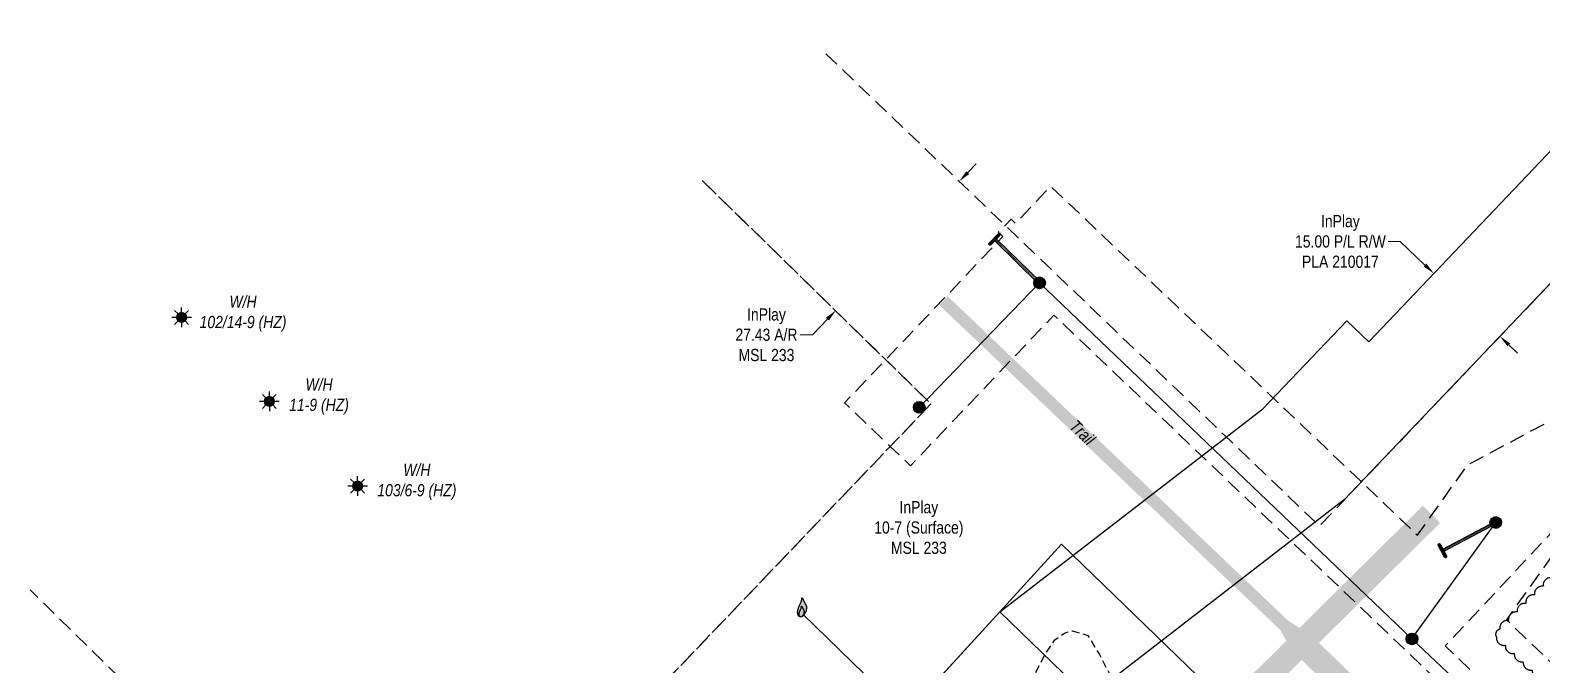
# Model space of a CAD drawing. Extents: x 611267 to 619164, y 5877763 to 5883089.
# Drawn here: x 615282 to 616523, y 5878715 to 5879236 of the extents above; entities that cross this region are included whole.
import ezdxf

# ---------------------------------------------------------------- set-up
doc = ezdxf.new("R2010")
doc.units = 0
doc.header["$LTSCALE"] = 5
doc.header["$PDSIZE"] = 0.5
for name, pattern in [('0', [1, 1, 0]), ('foc-ACCESSROAD', [3.75, 2.5, -1.25]), ('foc-FLOWLINE', [3.75, 2.5, -1.25]), ('UG_PIPE', [1.875, 1.25, -0.625])]:
    doc.linetypes.add(name, pattern=pattern)
doc.layers.get('Defpoints').update_dxf_attribs({"color": 9})
doc.layers.add('AS-PIPE-AG', color=7, linetype='Continuous', true_color=0x7d00fa)
for name, color, linetype in [('AS-PIPE-UG', 44, 'UG_PIPE'), ('AS-POWER', 104, 'foc-POWER'), ('AS-POWER-EXISTING-ANC', 72, 'Continuous'), ('AS-POWER-EXISTING-PP', 72, 'Continuous'), ('AS-ROADS', 254, 'Continuous'), ('AS-SYMBOL', 7, 'Continuous'), ('C-RW', 13, 'Continuous'), ('C-WS', 13, 'foc-ACCESSROAD'), ('C-WS-S', 8, 'Continuous'), ('F-EZE', 190, 'foc-FLOWLINE'), ('T-BUSH', 110, '0')]:
    doc.layers.add(name, color=color, linetype=linetype)
for name, color, linetype, lineweight in [('C-AR-T', 13, 'Continuous', 9), ('C-RW-T', 13, 'Continuous', 9), ('C-WS-T', 13, 'Continuous', 9), ('T-TEXT', 48, 'Continuous', 18)]:
    doc.layers.add(name, color=color, linetype=linetype, lineweight=lineweight)
doc.styles.add('80CG', font='ARIALN.TTF', dxfattribs={"height": 10})
doc.styles.add('foc-LtypeFont', font='ARIALN.TTF', dxfattribs={"height": 7.35})
doc.linetypes.add('foc-POWER', pattern='A,6,-1,["P",foc-LtypeFont,S=0.2,R=0,X=-0.625,Y=-0.75],-1.24,4', length=12.24)
doc.dimstyles.new('Compass 5 000', dxfattribs={"dimscale": 5, "dimtxt": 9, "dimasz": 2, "dimexe": 0.2, "dimexo": 0.0625, "dimgap": 0.5, "dimtad": 0, "dimtih": 1, "dimtoh": 1, "dimzin": 0, "dimdsep": 46, "dimtxsty": '80CG', "dimcen": 0.1, "dimse1": 1, "dimse2": 1, "dimclrd": 256, "dimclrt": 256, "dimaunit": 1, "dimadec": 4, "dimazin": 0, "dimtfac": 0.06, "dimtofl": 0, "dimtmove": 0, "dimatfit": 1, "dimfxl": 0.2, "dimtolj": 1, "dimtzin": 0, "dimlwd": -1, "dimarcsym": 0})

# ---------------------------------------------------------------- blocks, each defined once
blk = doc.blocks.new('POWERPOLE')
h = blk.add_hatch(color=255)
edge = h.paths.add_edge_path()
edge.add_arc((0, 0), 0.96, 0, 360)
at = {"linetype": 'Continuous'}
for p, q in [((0.68, -0.68), (-0.68, 0.68)), ((-0.68, -0.68), (0.68, 0.68))]:
    blk.add_line(p, q, dxfattribs=at)
blk.add_circle((0, 0), 0.96, dxfattribs=at)
blk = doc.blocks.new('FLARE')
h = blk.add_hatch(color=255)
h.dxf.hatch_style = 1
h.paths.add_polyline_path([(0.16, 2.41, 0.114147), (0.13, 2.43), (0.11, 2.44, 0.261551), (0.01, 2.42), (0, 2.41, 0.131268), (-0.03, 2.37), (-0.04, 2.35, 0.041497), (-0.05, 2.33), (-0.05, 2.29, 0.015174), (-0.05, 2.29), (-0.06, 2.24, 0.004376), (-0.06, 2.24), (-0.07, 2.18), (-0.08, 2.11), (-0.09, 2.05), (-0.1, 1.98), (-0.12, 1.91), (-0.14, 1.83), (-0.17, 1.76), (-0.19, 1.68), (-0.22, 1.61), (-0.26, 1.53), (-0.29, 1.46), (-0.32, 1.39), (-0.36, 1.32), (-0.39, 1.25, 0.000505), (-0.39, 1.25), (-0.43, 1.18, 0.002398), (-0.43, 1.18), (-0.46, 1.1, 0.004177), (-0.46, 1.1), (-0.5, 1.03, 0.005735), (-0.5, 1.03), (-0.53, 0.95, 0.006994), (-0.53, 0.95), (-0.56, 0.87, 0.00791), (-0.57, 0.87), (-0.6, 0.78, 0.008323), (-0.6, 0.78), (-0.63, 0.69, 0.008095), (-0.63, 0.68), (-0.66, 0.59, 0.008067), (-0.66, 0.59), (-0.68, 0.49, 0.008387), (-0.68, 0.49), (-0.7, 0.39, 0.009056), (-0.71, 0.38), (-0.72, 0.28, 0.010123), (-0.72, 0.28), (-0.74, 0.18, 0.011689), (-0.74, 0.18), (-0.75, 0.08, 0.013925), (-0.75, 0.08), (-0.75, -0.02, 0.016488), (-0.75, -0.02), (-0.75, -0.11, 0.017255), (-0.75, -0.12), (-0.74, -0.2, 0.01735), (-0.74, -0.2), (-0.73, -0.28, 0.017311), (-0.73, -0.29), (-0.71, -0.36, 0.01715), (-0.71, -0.36), (-0.69, -0.43, 0.016886), (-0.69, -0.44), (-0.66, -0.5, 0.016546), (-0.66, -0.5), (-0.63, -0.56, 0.016164), (-0.63, -0.56), (-0.6, -0.61, 0.016329), (-0.6, -0.62), (-0.57, -0.66, 0.018828), (-0.57, -0.67), (-0.54, -0.71, 0.022087), (-0.53, -0.71), (-0.5, -0.75, 0.025345), (-0.49, -0.76), (-0.46, -0.78, 0.028234), (-0.45, -0.79), (-0.42, -0.82, 0.030298), (-0.41, -0.82), (-0.37, -0.84, 0.031129), (-0.36, -0.85), (-0.32, -0.86, 0.030544), (-0.31, -0.87), (-0.27, -0.88, 0.028465), (-0.26, -0.88), (-0.22, -0.89, 0.025311), (-0.21, -0.89), (-0.16, -0.89, 0.02283), (-0.15, -0.89), (-0.11, -0.89, 0.021226), (-0.1, -0.89), (-0.05, -0.88, 0.020401), (-0.04, -0.88), (0, -0.87, 0.020299), (0.01, -0.87), (0.05, -0.85, 0.020911), (0.06, -0.85), (0.11, -0.83, 0.022277), (0.11, -0.83), (0.15, -0.81, 0.023712), (0.16, -0.8), (0.2, -0.78, 0.022408), (0.21, -0.78), (0.24, -0.75, 0.01993), (0.25, -0.74), (0.28, -0.72, 0.017146), (0.28, -0.71), (0.31, -0.68, 0.014211), (0.32, -0.68), (0.35, -0.64, 0.011221), (0.35, -0.64), (0.37, -0.61, 0.008212), (0.38, -0.61), (0.4, -0.57, 0.005172), (0.4, -0.57), (0.42, -0.54, 0.002523), (0.43, -0.54), (0.45, -0.5, 0.001671), (0.45, -0.5), (0.47, -0.47, 0.001229), (0.47, -0.47), (0.49, -0.44, 0.00075), (0.49, -0.44), (0.51, -0.41, 0.00026), (0.51, -0.41), (0.54, -0.37), (0.56, -0.34), (0.58, -0.3), (0.61, -0.27), (0.63, -0.23, 0.001311), (0.63, -0.23), (0.66, -0.19, 0.003726), (0.66, -0.19), (0.69, -0.15, 0.006065), (0.69, -0.14), (0.72, -0.1, 0.008452), (0.72, -0.1), (0.74, -0.05, 0.010991), (0.75, -0.05), (0.77, 0, 0.013767), (0.77, 0), (0.79, 0.05, 0.016839), (0.8, 0.05), (0.81, 0.1, 0.019104), (0.82, 0.11), (0.83, 0.15, 0.016987), (0.83, 0.16), (0.84, 0.21, 0.013636), (0.84, 0.21), (0.85, 0.26, 0.010244), (0.85, 0.27), (0.86, 0.31, 0.006846), (0.86, 0.32), (0.86, 0.37, 0.003419), (0.86, 0.37), (0.86, 0.41), (0.87, 0.46), (0.87, 0.5), (0.88, 0.54), (0.88, 0.59), (0.89, 0.63, 0.001278), (0.89, 0.63), (0.89, 0.67, 0.004735), (0.89, 0.67), (0.9, 0.71, 0.008354), (0.9, 0.72), (0.9, 0.76, 0.012059), (0.9, 0.76), (0.9, 0.8, 0.015712), (0.9, 0.81), (0.9, 0.85, 0.018457), (0.9, 0.85), (0.9, 0.89, 0.018102), (0.9, 0.9), (0.89, 0.94, 0.016533), (0.89, 0.95), (0.88, 0.99, 0.014576), (0.88, 0.99), (0.87, 1.03, 0.012435), (0.86, 1.04), (0.85, 1.08, 0.010283), (0.85, 1.09), (0.83, 1.13, 0.00824), (0.83, 1.13), (0.81, 1.18, 0.00638), (0.81, 1.18), (0.78, 1.23, 0.004735), (0.78, 1.23), (0.76, 1.29, 0.003388), (0.75, 1.29), (0.73, 1.34, 0.002345), (0.73, 1.34), (0.7, 1.4, 0.001492), (0.7, 1.4), (0.67, 1.46, 0.000746), (0.67, 1.46), (0.63, 1.51), (0.6, 1.57), (0.57, 1.62), (0.55, 1.68), (0.52, 1.73), (0.49, 1.78), (0.47, 1.83), (0.45, 1.87), (0.42, 1.92), (0.4, 1.97), (0.38, 2.02), (0.35, 2.08, 0.000332), (0.35, 2.08), (0.33, 2.13, 0.001849), (0.33, 2.13), (0.3, 2.19, 0.0038), (0.3, 2.19), (0.27, 2.24, 0.006473), (0.27, 2.24), (0.25, 2.29, 0.010865), (0.24, 2.3), (0.22, 2.34, 0.019524), (0.22, 2.34), (0.19, 2.38, 0.041077), (0.18, 2.39)])
at = {"color": 13, "flags": 128}
for points in [[(0.11, -0.72), (0.07, -0.74), (0.03, -0.76), (-0.02, -0.77), (-0.07, -0.78), (-0.11, -0.79), (-0.16, -0.79), (-0.2, -0.79), (-0.25, -0.78), (-0.29, -0.77), (-0.32, -0.76), (-0.36, -0.74), (-0.4, -0.71), (-0.43, -0.68), (-0.46, -0.65), (-0.49, -0.61), (-0.52, -0.56), (-0.54, -0.51), (-0.57, -0.46), (-0.59, -0.4), (-0.61, -0.33), (-0.63, -0.26), (-0.64, -0.19), (-0.65, -0.11), (-0.65, -0.02), (-0.65, 0.07), (-0.64, 0.17), (-0.63, 0.27), (-0.61, 0.36), (-0.58, 0.46), (-0.56, 0.56), (-0.53, 0.66), (-0.5, 0.75), (-0.47, 0.83), (-0.44, 0.91), (-0.41, 0.99), (-0.37, 1.06), (-0.34, 1.13), (-0.3, 1.2), (-0.27, 1.27), (-0.23, 1.34), (-0.2, 1.42), (-0.16, 1.49), (-0.13, 1.57), (-0.1, 1.65), (-0.07, 1.73), (-0.04, 1.8), (-0.02, 1.88), (0, 1.96), (0.01, 2.03), (0.02, 2.1), (0.03, 2.17), (0.04, 2.22), (0.05, 2.27), (0.05, 2.31), (0.06, 2.34), (0.08, 2.35), (0.09, 2.34), (0.11, 2.32), (0.13, 2.29), (0.16, 2.25), (0.18, 2.2), (0.21, 2.14), (0.24, 2.09), (0.26, 2.03), (0.29, 1.98), (0.31, 1.93), (0.33, 1.88), (0.36, 1.83), (0.38, 1.78), (0.41, 1.73), (0.43, 1.68), (0.46, 1.63), (0.49, 1.58), (0.52, 1.52), (0.55, 1.47), (0.58, 1.41), (0.61, 1.35), (0.64, 1.3), (0.67, 1.24), (0.69, 1.19), (0.72, 1.14), (0.74, 1.09), (0.75, 1.05), (0.77, 1), (0.78, 0.96), (0.79, 0.92), (0.8, 0.88), (0.8, 0.84), (0.8, 0.8), (0.8, 0.76), (0.8, 0.72), (0.79, 0.68), (0.79, 0.64), (0.78, 0.6), (0.78, 0.56), (0.77, 0.51), (0.77, 0.47), (0.76, 0.42), (0.76, 0.37), (0.76, 0.33), (0.75, 0.28), (0.74, 0.23), (0.73, 0.18), (0.72, 0.13), (0.7, 0.09), (0.68, 0.04), (0.66, 0), (0.63, -0.05), (0.61, -0.09), (0.58, -0.13), (0.55, -0.17), (0.53, -0.21), (0.5, -0.25), (0.48, -0.28), (0.45, -0.32), (0.43, -0.35), (0.41, -0.38), (0.39, -0.42), (0.37, -0.45), (0.34, -0.48), (0.32, -0.51), (0.3, -0.55), (0.27, -0.58), (0.24, -0.61), (0.21, -0.64), (0.18, -0.67), (0.15, -0.7)], [(0.02, -0.75), (-0.01, -0.76), (-0.03, -0.77), (-0.05, -0.78), (-0.08, -0.78), (-0.11, -0.79), (-0.13, -0.79), (-0.16, -0.79), (-0.18, -0.78), (-0.2, -0.78), (-0.23, -0.77), (-0.25, -0.76), (-0.26, -0.74), (-0.28, -0.73), (-0.3, -0.71), (-0.32, -0.69), (-0.33, -0.66), (-0.35, -0.63), (-0.36, -0.6), (-0.37, -0.57), (-0.39, -0.53), (-0.4, -0.49), (-0.4, -0.45), (-0.41, -0.41), (-0.41, -0.36), (-0.41, -0.31), (-0.4, -0.25), (-0.39, -0.2), (-0.38, -0.14), (-0.37, -0.09), (-0.36, -0.03), (-0.34, 0.02), (-0.32, 0.07), (-0.31, 0.12), (-0.29, 0.16), (-0.27, 0.21), (-0.25, 0.25), (-0.23, 0.29), (-0.21, 0.33), (-0.19, 0.37), (-0.17, 0.41), (-0.15, 0.45), (-0.14, 0.49), (-0.12, 0.53), (-0.1, 0.58), (-0.08, 0.62), (-0.07, 0.66), (-0.06, 0.71), (-0.05, 0.75), (-0.04, 0.79), (-0.03, 0.83), (-0.03, 0.87), (-0.02, 0.9), (-0.02, 0.93), (-0.01, 0.95), (-0.01, 0.96), (0, 0.97), (0.01, 0.96), (0.02, 0.95), (0.03, 0.94), (0.04, 0.91), (0.06, 0.88), (0.07, 0.86), (0.09, 0.82), (0.1, 0.79), (0.12, 0.76), (0.13, 0.74), (0.14, 0.71), (0.16, 0.68), (0.17, 0.65), (0.18, 0.63), (0.2, 0.6), (0.21, 0.57), (0.23, 0.54), (0.25, 0.51), (0.26, 0.47), (0.28, 0.44), (0.3, 0.41), (0.31, 0.38), (0.33, 0.35), (0.34, 0.32), (0.36, 0.29), (0.37, 0.27), (0.38, 0.24), (0.39, 0.22), (0.39, 0.19), (0.4, 0.17), (0.4, 0.15), (0.41, 0.13), (0.41, 0.1), (0.41, 0.08), (0.4, 0.06), (0.4, 0.04), (0.4, 0.01), (0.39, -0.01), (0.39, -0.03), (0.39, -0.06), (0.39, -0.08), (0.38, -0.11), (0.38, -0.14), (0.38, -0.16), (0.38, -0.19), (0.37, -0.22), (0.37, -0.24), (0.36, -0.27), (0.35, -0.3), (0.34, -0.32), (0.32, -0.35), (0.31, -0.37), (0.3, -0.4), (0.28, -0.42), (0.27, -0.44), (0.25, -0.46), (0.24, -0.48), (0.22, -0.5), (0.21, -0.52), (0.2, -0.54), (0.19, -0.56), (0.17, -0.58), (0.16, -0.6), (0.15, -0.61), (0.14, -0.63), (0.12, -0.65), (0.11, -0.67), (0.09, -0.69), (0.08, -0.7), (0.06, -0.72), (0.04, -0.74)]]:
    blk.add_lwpolyline(points, close=True, dxfattribs=at)
blk = doc.blocks.new('GAS')
h = blk.add_hatch(color=255)
h.dxf.hatch_style = 1
edge = h.paths.add_edge_path()
edge.add_arc((0, 0), 0.9, 0, 360)
for p, q in [((-0.81, 0), (-1.62, 0)), ((-0.57, 0.57), (-1.14, 1.14)), ((0, 0.81), (0, 1.62)), ((0.57, 0.57), (1.14, 1.14)), ((1.62, 0), (0.81, 0)), ((-0.57, -0.57), (-1.14, -1.14)), ((0, -0.81), (0, -1.62)), ((1.14, -1.14), (0.57, -0.57))]:
    blk.add_line(p, q)
blk.add_circle((0, 0), 0.8)
blk = doc.blocks.new('*D388')
at = {"layer": 'C-AR-T', "transparency": 16777216}
for p, q in [((616051.8, 5879119.6), (616058.7, 5879126.8)), ((615936.6, 5878999.3), (615924.4, 5878986.4)), ((615924.4, 5878986.4), (615914.4, 5878986.4))]:
    blk.add_line(p, q, dxfattribs=at)
for points in [[(616050.6, 5879120.7), (616053, 5879118.4), (616044.8, 5879112.4)], [(615935.4, 5879000.4), (615937.9, 5878998.1), (615943.6, 5879006.5)]]:
    blk.add_solid(points, dxfattribs=at)
at = {"layer": 'Defpoints', "color": 0, "transparency": 16777216}
for p in [(616016.1, 5879139.8), (616044.8, 5879112.4), (615914.8, 5879034)]:
    blk.add_point(p, dxfattribs=at)
at = {"layer": 'C-AR-T', "transparency": 16777216, "insert": (615886.6, 5878986.4), "char_height": 10, "attachment_point": 5, "style": '80CG'}
blk.add_mtext('\\A1;InPlay\\P27.43 A/R\\PMSL 233', dxfattribs=at)
blk = doc.blocks.new('*U391')
h = blk.add_hatch(color=255)
h.dxf.hatch_style = 1
edge = h.paths.add_edge_path()
edge.add_arc((0.77, 0.79), 0.2, -44.2945, 135.7055, ccw=False)
edge.add_line((0.91, 0.65), (0, -0.28))
edge.add_line((0, -0.28), (-0.63, -0.93))
edge.add_arc((-0.77, -0.79), 0.2, 135.7055, 315.7055, ccw=False)
edge.add_line((-0.91, -0.65), (0.63, 0.93))
h = blk.add_hatch(color=255)
h.dxf.hatch_style = 1
edge = h.paths.add_edge_path()
edge.add_arc((7.36, -7.18), 0.2, -134.2945, 45.7055, ccw=False)
edge.add_line((7.22, -7.32), (0, -0.28))
edge.add_line((0, -0.28), (0.28, 0))
edge.add_line((0.28, 0), (7.5, -7.04))
at = {"color": 255}
blk.add_lwpolyline([(0.63, 0.93, -1), (0.91, 0.65), (0, -0.28), (-0.63, -0.93, -1), (-0.91, -0.65)], format="xyb", close=True, dxfattribs=at)
at = {"color": 72, "const_width": 0.1, "flags": 128}
for points in [[(0.77, 0.79), (-0.77, -0.79)], [(7.36, -7.18), (0, 0)]]:
    blk.add_lwpolyline(points, dxfattribs=at)
at = {"color": 255, "flags": 128}
blk.add_lwpolyline([(7.5, -7.04, -1), (7.22, -7.32), (0, -0.28), (0.28, 0)], format="xyb", close=True, dxfattribs=at)
blk = doc.blocks.new('*U392')
h = blk.add_hatch(color=255)
h.dxf.hatch_style = 1
edge = h.paths.add_edge_path()
edge.add_arc((8.78, 4.63), 0.2, -62.2078, 117.7922, ccw=False)
edge.add_line((8.87, 4.45), (0.27, -0.08))
edge.add_line((0.27, -0.08), (0.08, 0.27))
edge.add_line((0.08, 0.27), (8.69, 4.8))
h = blk.add_hatch(color=255)
h.dxf.hatch_style = 1
edge = h.paths.add_edge_path()
edge.add_arc((-0.51, 0.97), 0.2, 27.7922, 207.7922, ccw=False)
edge.add_line((-0.34, 1.07), (0.27, -0.08))
edge.add_line((0.27, -0.08), (0.69, -0.88))
edge.add_arc((0.51, -0.97), 0.2, -152.2078, 27.7922, ccw=False)
edge.add_line((0.34, -1.07), (-0.69, 0.88))
at = {"color": 72, "const_width": 0.1, "flags": 128}
for points in [[(8.78, 4.63), (0, 0)], [(-0.51, 0.97), (0.51, -0.97)]]:
    blk.add_lwpolyline(points, dxfattribs=at)
at = {"color": 255, "flags": 128}
blk.add_lwpolyline([(8.69, 4.8, -1), (8.87, 4.45), (0.27, -0.08), (0.08, 0.27)], format="xyb", close=True, dxfattribs=at)
at = {"color": 255}
blk.add_lwpolyline([(-0.69, 0.88, -1), (-0.34, 1.07), (0.27, -0.08), (0.69, -0.88, -1), (0.34, -1.07)], format="xyb", close=True, dxfattribs=at)
blk = doc.blocks.new('*D398')
at = {"layer": 'C-RW-T', "transparency": 16777216}
for p, q in [((616406.8, 5879063), (616396.8, 5879063)), ((616427.1, 5879043.7), (616406.8, 5879063)), ((616495.9, 5878978.2), (616503.1, 5878971.3))]:
    blk.add_line(p, q, dxfattribs=at)
for points in [[(616428.3, 5879044.9), (616426, 5879042.5), (616434.4, 5879036.8)], [(616497.1, 5878979.4), (616494.8, 5878977), (616488.7, 5878985.1)]]:
    blk.add_solid(points, dxfattribs=at)
at = {"layer": 'Defpoints', "color": 0, "transparency": 16777216}
for p in [(616433.2, 5879035.5), (616434.4, 5879036.8), (616487.5, 5878983.8)]:
    blk.add_point(p, dxfattribs=at)
at = {"layer": 'C-RW-T', "transparency": 16777216, "insert": (616357.7, 5879063), "char_height": 10, "attachment_point": 5, "style": '80CG'}
blk.add_mtext('\\A1;InPlay\\P15.00 P/L R/W\\PPLA 210017', dxfattribs=at)

msp = doc.modelspace()

# ---------------------------------------------------------------- linework, layer by layer
at = {"layer": 'AS-PIPE-AG', "flags": 128}
msp.add_lwpolyline([(616006.435, 5878669.459), (615916.665, 5878756.644)], dxfattribs=at)
at = {"layer": 'AS-PIPE-UG', "flags": 128}
msp.add_lwpolyline([(616040.1, 5878620.364), (616064.68, 5878644.899), (616095.045, 5878684.139), (616114.565, 5878722.714), (616123.33, 5878736.024), (616131.27, 5878741.489), (616137.545, 5878743.454), (616150.495, 5878739.454), (616159.855, 5878723.964), (616174.535, 5878695.809), (616202.905, 5878662.034), (616234.355, 5878624.594), (616243.935, 5878614.464), (616253.895, 5878600.519), (616268.36, 5878584.239), (616289.925, 5878560.439), (616327.675, 5878523.204), (616395.195, 5878458.559), (616461.07, 5878400.979), (616521.03, 5878348.909), (616602.725, 5878266.059), (616662.75, 5878203.614), (616731.055, 5878137.644), (616837.015, 5878037.509)], dxfattribs=at)
at = {"layer": 'AS-POWER', "flags": 128}
for points in [[(616011.995, 5878926.829), (616110.735, 5879029.069), (616416.45, 5878736.764), (616772.97, 5878400.099), (617127.77, 5878062.109)], [(616416.45, 5878736.764), (616485.28, 5878832.304)]]:
    msp.add_lwpolyline(points, dxfattribs=at)
at = {"layer": 'AS-ROADS', "flags": 128}
for points, const_width in [([(616311.97, 5878747.489), (616192.145, 5878861.699), (616031.795, 5879014.554)], 9.996), ([(616432.47, 5878838.949), (616298.055, 5878705.939), (616161.7, 5878582.359), (616098.505, 5878523.229), (616053.745, 5878489.524), (616008.735, 5878469.489), (615959.595, 5878461.924), (615897.95, 5878464.424), (615813.975, 5878479.689), (615731.42, 5878495.304), (615664.13, 5878503.049)], 19.992), ([(617093.905, 5877993.594), (616721.26, 5878350.399), (616325.822, 5878733.416)], 19.992)]:
    msp.add_lwpolyline(points, dxfattribs=dict(at, const_width=const_width))
msp.add_lwpolyline([(616311.56, 5878747.899, 9.996, 19.992, 0), (616325.822, 5878733.416, 0, 0, 0)], format="xyseb", dxfattribs=at)
at = {"layer": 'C-RW', "flags": 128}
for points in [[(616678.807, 5879184.775), (616366.386, 5878856.652), (616361.12, 5878851.122), (616146.188, 5878685.203), (615945.384, 5878465.529), (615871.602, 5878532.973), (616078.25, 5878759.039), (616293.991, 5878925.583), (616362.921, 5878997.977), (616381.02, 5878980.744), (616624.511, 5879236.472)], [(617006.108, 5877860.538), (616132.13, 5878706.864), (615926.938, 5878482.39), (615871.602, 5878532.973), (616078.25, 5878759.039), (616128.854, 5878814.398), (617058.18, 5877914.475)], [(617006.108, 5877860.538), (616078.25, 5878759.039), (616027.646, 5878703.68), (616954.036, 5877806.6)]]:
    msp.add_lwpolyline(points, dxfattribs=at)
at = {"layer": 'C-WS', "flags": 128}
for points in [[(615935.371, 5879217.114), (616082.553, 5879076.279), (616267.268, 5878899.526), (616340.494, 5878829.459), (616374.966, 5878865.664), (616678.807, 5879184.775)], [(615833.808, 5879113.147), (616021.631, 5878929.667), (615672.671, 5878564.798), (615502.652, 5878560.624), (615282.278, 5878776.968)], [(615519.001, 5877964.015), (615818.291, 5878277.977), (615746.881, 5878348.002), (615722.085, 5878372.366), (615670.672, 5878421.404), (615600.034, 5878488.852), (615630.947, 5878521.173), (615672.671, 5878564.798), (615988.261, 5878894.775), (616021.631, 5878929.667), (615984.465, 5878965.973), (615833.808, 5879113.147)], [(616779.26, 5879089.128), (616703.288, 5879008.037), (616443.757, 5878731.013), (616924.463, 5878272.489), (616942.539, 5878255.248), (616978.711, 5878220.746), (617173.986, 5878034.432)]]:
    msp.add_lwpolyline(points, dxfattribs=at)
at = {"layer": 'F-EZE', "flags": 128}
for points in [[(617156.865, 5878016.698), (616961.682, 5878202.741), (616907.417, 5878254.466), (616320.329, 5878814.097), (616247.145, 5878883.86), (616122.586, 5879002.6), (616004.901, 5878878.938), (615988.261, 5878894.775), (615950.713, 5878930.509), (615984.465, 5878965.973), (616080.632, 5879067.025), (616077.022, 5879070.465), (616082.553, 5879076.279), (616087.335, 5879081.303), (616090.948, 5879077.863), (616119.968, 5879108.358), (616306.185, 5878931.139), (616378.663, 5878862.145), (616421.003, 5878821.869), (616462.062, 5878879.59), (616703.288, 5879008.037), (616800.175, 5879059.625)], [(616846.899, 5878971.874), (616530.116, 5878803.19), (616493.992, 5878752.408), (616958.828, 5878308.827), (616976.88, 5878291.582), (617013.075, 5878257.085), (617207.62, 5878069.271)]]:
    msp.add_lwpolyline(points, dxfattribs=at)
at = {"layer": 'T-BUSH', "flags": 128}
msp.add_lwpolyline([(617168.203, 5878098.641, -0.52056705), (617160.747, 5878105.299, -0.52056705), (617153.291, 5878111.958, -0.52056705), (617145.836, 5878118.617, -0.52056705), (617138.38, 5878125.275, -0.52056705), (617130.925, 5878131.934, -0.52056705), (617123.469, 5878138.592, -0.52056705), (617116.013, 5878145.251, -0.52056705), (617108.558, 5878151.91, -0.52056705), (617101.102, 5878158.568, -0.52056705), (617093.674, 5878165.257, -0.52056705), (617086.306, 5878172.013, -0.52056705), (617078.938, 5878178.769, -0.52056705), (617071.57, 5878185.524, -0.52056705), (617064.203, 5878192.28, -0.52056705), (617056.835, 5878199.035, -0.52056705), (617049.467, 5878205.791, -0.52056705), (617042.099, 5878212.546, -0.52056705), (617037.591, 5878219.442, -0.52056705), (617044.262, 5878226.887, -0.52056705), (617050.933, 5878234.331, -0.52056705), (617057.603, 5878241.776, -0.52056705), (617064.274, 5878249.221, -0.52056705), (617070.945, 5878256.665, -0.52056705), (617077.616, 5878264.11, -0.52056705), (617084.287, 5878271.555, -0.52056705), (617090.958, 5878278.999, -0.52056705), (617097.629, 5878286.444, -0.52056705), (617104.3, 5878293.888, -0.52056705), (617110.971, 5878301.333, -0.52056705), (617117.774, 5878308.653, -0.52056705), (617124.795, 5878315.768, -0.52056705), (617131.817, 5878322.883, -0.52056705), (617138.838, 5878329.999, -0.52056705), (617145.859, 5878337.114, -0.52056705), (617152.88, 5878344.229, -0.52056705), (617159.902, 5878351.344, -0.52056705), (617166.923, 5878358.459, -0.52056705), (617173.944, 5878365.574, -0.52056705), (617180.965, 5878372.689, -0.52056705), (617187.987, 5878379.804, -0.52056705), (617195.008, 5878386.92, -0.52056705), (617202.029, 5878394.035, -0.52056705), (617209.051, 5878401.15, -0.52056705), (617215.976, 5878408.352, -0.52056705), (617222.336, 5878416.063, -0.52056705), (617228.697, 5878423.775, -0.52056705), (617235.057, 5878431.486, -0.52056705), (617241.418, 5878439.198, -0.52056705), (617247.778, 5878446.909, -0.52056705), (617254.139, 5878454.621, -0.52056705), (617260.499, 5878462.332, -0.52056705), (617266.86, 5878470.044, -0.52056705), (617267.646, 5878477.28, -0.52056705), (617260.073, 5878483.805, -0.52056705), (617252.5, 5878490.33, -0.52056705), (617244.927, 5878496.854, -0.52056705), (617237.354, 5878503.379, -0.52056705), (617229.716, 5878509.824, -0.52056705), (617221.812, 5878515.945, -0.52056705), (617213.909, 5878522.065, -0.52056705), (617206.006, 5878528.186, -0.52056705), (617198.102, 5878534.306, -0.52056705), (617190.199, 5878540.427, -0.52056705), (617182.296, 5878546.547, -0.52056705), (617174.392, 5878552.668, -0.52056705), (617166.902, 5878554.882, -0.52056705), (617160.454, 5878547.243, -0.52056705), (617154.006, 5878539.605, -0.52056705), (617147.558, 5878531.966, -0.52056705), (617141.11, 5878524.328, -0.52056705), (617134.661, 5878516.69, -0.52056705), (617128.213, 5878509.051, -0.52056705), (617121.765, 5878501.413, -0.52056705), (617115.317, 5878493.775, -0.52056705), (617108.869, 5878486.136, -0.52056705), (617102.421, 5878478.498, -0.52056705), (617095.972, 5878470.86, -0.52056705), (617089.524, 5878463.221, -0.52056705), (617083.076, 5878455.583, -0.52056705), (617076.285, 5878448.256, -0.52056705), (617069.301, 5878441.104, -0.52056705), (617062.317, 5878433.953, -0.52056705), (617055.333, 5878426.801, -0.52056705), (617048.349, 5878419.649, -0.52056705), (617041.365, 5878412.498, -0.52056705), (617034.381, 5878405.346, -0.52056705), (617027.397, 5878398.194, -0.52056705), (617020.413, 5878391.043, -0.52056705), (617013.428, 5878383.891, -0.52056705), (617006.444, 5878376.739, -0.52056705), (616999.46, 5878369.588, -0.52056705), (616992.476, 5878362.436, -0.52056705), (616985.492, 5878355.284, -0.52056705), (616978.508, 5878348.133, -0.52056705), (616971.524, 5878340.981, -0.52056705), (616964.54, 5878333.829, -0.52056705), (616957.556, 5878326.678, -0.52056705), (616950.572, 5878319.526, -0.52056705), (616943.588, 5878312.375, -0.52056705), (616936.563, 5878312.551, -0.52056705), (616929.5, 5878319.624, -0.52056705), (616922.437, 5878326.698, -0.52056705), (616915.374, 5878333.771, -0.52056705), (616908.31, 5878340.845, -0.52056705), (616901.247, 5878347.919, -0.52056705), (616894.184, 5878354.992, -0.52056705), (616887.121, 5878362.066, -0.52056705), (616880.058, 5878369.139, -0.52056705), (616872.995, 5878376.213, -0.52056705), (616865.932, 5878383.287, -0.52056705), (616858.869, 5878390.36, -0.52056705), (616851.806, 5878397.434, -0.52056705), (616844.743, 5878404.508, -0.52056705), (616837.679, 5878411.581, -0.52056705), (616830.616, 5878418.655, -0.52056705), (616823.395, 5878425.565, -0.52056705), (616816.084, 5878432.382, -0.52056705), (616808.773, 5878439.199, -0.52056705), (616801.463, 5878446.017, -0.52056705), (616794.152, 5878452.834, -0.52056705), (616786.841, 5878459.651, -0.52056705), (616779.531, 5878466.469, -0.52056705), (616772.22, 5878473.286, -0.52056705), (616764.909, 5878480.103, -0.52056705), (616757.598, 5878486.921, -0.52056705), (616750.288, 5878493.738, -0.52056705), (616742.977, 5878500.556, -0.52056705), (616735.666, 5878507.373, -0.52056705), (616728.355, 5878514.19, -0.52056705), (616721.045, 5878521.008, -0.52056705), (616713.734, 5878527.825, -0.52056705), (616706.423, 5878534.642, -0.52056705), (616699.086, 5878541.431, -0.52056705), (616691.741, 5878548.212, -0.52056705), (616684.397, 5878554.993, -0.52056705), (616677.052, 5878561.774, -0.52056705), (616669.707, 5878568.555, -0.52056705), (616662.363, 5878575.335, -0.52056705), (616655.018, 5878582.116, -0.52056705), (616647.674, 5878588.897, -0.52056705), (616640.329, 5878595.678, -0.52056705), (616632.985, 5878602.459, -0.52056705), (616625.64, 5878609.24, -0.52056705), (616618.295, 5878616.021, -0.52056705), (616610.951, 5878622.802, -0.52056705), (616603.606, 5878629.583, -0.52056705), (616596.262, 5878636.364, -0.52056705), (616588.917, 5878643.144, -0.52056705), (616581.573, 5878649.926, -0.52056705), (616574.228, 5878656.707, -0.52056705), (616566.884, 5878663.488, -0.52056705), (616559.54, 5878670.269, -0.52056705), (616552.196, 5878677.051, -0.52056705), (616544.852, 5878683.832, -0.52056705), (616537.507, 5878690.613, -0.52056705), (616530.163, 5878697.394, -0.52056705), (616522.819, 5878704.176, -0.52056705), (616515.475, 5878710.957, -0.52056705), (616508.13, 5878717.738, -0.52056705), (616500.786, 5878724.52, -0.52056705), (616493.442, 5878731.301, -0.52056705), (616486.098, 5878738.082, -0.52056705), (616488.934, 5878745.035, -0.52056705), (616496.045, 5878752.061, -0.52056705), (616503.157, 5878759.086, -0.52056705), (616510.268, 5878766.111, -0.52056705), (616517.379, 5878773.137, -0.52056705), (616524.49, 5878780.162, -0.52056705), (616531.601, 5878787.188, -0.52056705), (616539.808, 5878795.296, -0.52056705)], format="xyb", dxfattribs=at)

# ---------------------------------------------------------------- block references
at = {"layer": 'AS-POWER-EXISTING-ANC', "xscale": 4.99808345, "yscale": 4.99808345, "zscale": 4.99808345}
for name, p in [('*U391', (616073.945, 5879064.964)), ('*U392', (616441.405, 5878809.179))]:
    msp.add_blockref(name, p, dxfattribs=at)
at = {"layer": 'AS-POWER-EXISTING-PP', "xscale": 4.99808345, "yscale": 4.99808345, "zscale": 4.99808345}
for p in [(616110.735, 5879029.069), (616011.995, 5878926.829), (616485.28, 5878832.304), (616416.45, 5878736.764)]:
    msp.add_blockref('POWERPOLE', p, dxfattribs=at)
at = {"layer": 'AS-SYMBOL', "xscale": 4.99808345, "yscale": 4.99808345, "zscale": 4.99808345}
msp.add_blockref('FLARE', (615915.455, 5878758.694), dxfattribs=at)
at = {"layer": 'C-WS-S', "xscale": 4.99808345, "yscale": 4.99808345, "zscale": 4.99808345}
for p in [(615406.489, 5879000.671), (615478.548, 5878931.704), (615550.956, 5878862.19)]:
    msp.add_blockref('GAS', p, dxfattribs=at)

# ---------------------------------------------------------------- texts
at = {"layer": 'C-WS-T', "char_height": 10, "attachment_point": 5, "style": '80CG'}
for s, insert, width in [('\\A1;{\\fArial Narrow|b0|i1|c0|p34;W/H\\P102/14-9 (HZ)}', (615456.954, 5879003.722), 70.7412), ('\\A1;{\\fArial Narrow|b0|i1|c0|p34;W/H\\P11-9 (HZ)}', (615519.344, 5878935.749), 64.33602), ('\\A1;{\\fArial Narrow|b0|i1|c0|p34;W/H\\P103/6-9 (HZ)}', (615599.647, 5878865.656), 64.33602)]:
    msp.add_mtext(s, dxfattribs=dict(at, insert=insert, width=width))
at = {"layer": 'C-WS-T', "insert": (616011.672, 5878828.136), "char_height": 10, "attachment_point": 5, "style": '80CG'}
msp.add_mtext('\\A1;InPlay\\P10-7 (Surface)\\PMSL 233', dxfattribs=at)
at = {"layer": 'T-TEXT', "insert": (616145.859, 5878906.133), "char_height": 10, "width": 22.8558, "attachment_point": 5, "rotation": 316.370827, "style": '80CG'}
msp.add_mtext('\\A1;{\\fArial Narrow|b0|i1|c0|p34;Trail}', dxfattribs=at)

# ---------------------------------------------------------------- dimensions: what is measured, and where the dimension line sits
at = {"layer": 'C-AR-T'}
dim = msp.add_linear_dim(base=(616044.848, 5879112.358), p1=(615914.834, 5879033.994), p2=(616016.121, 5879139.846), angle=46.262408, text='InPlay\\P27.43 A/R\\PMSL 233', dimstyle='Compass 5 000', dxfattribs=at)
dim.commit()
dim.dimension.update_dxf_attribs({"geometry": '*D388', "text_midpoint": (615886.633, 5878986.45), "dimtype": 161})
at = {"layer": 'C-RW-T'}
dim = msp.add_linear_dim(base=(616434.366, 5879036.772), p1=(616487.464, 5878983.816), p2=(616433.168, 5879035.513), angle=136.404197, text='InPlay\\P15.00 P/L R/W\\PPLA 210017', dimstyle='Compass 5 000', dxfattribs=at)
dim.commit()
dim.dimension.update_dxf_attribs({"geometry": '*D398', "text_midpoint": (616357.701, 5879063.032), "dimtype": 161})

doc.saveas('drawing.dxf')
